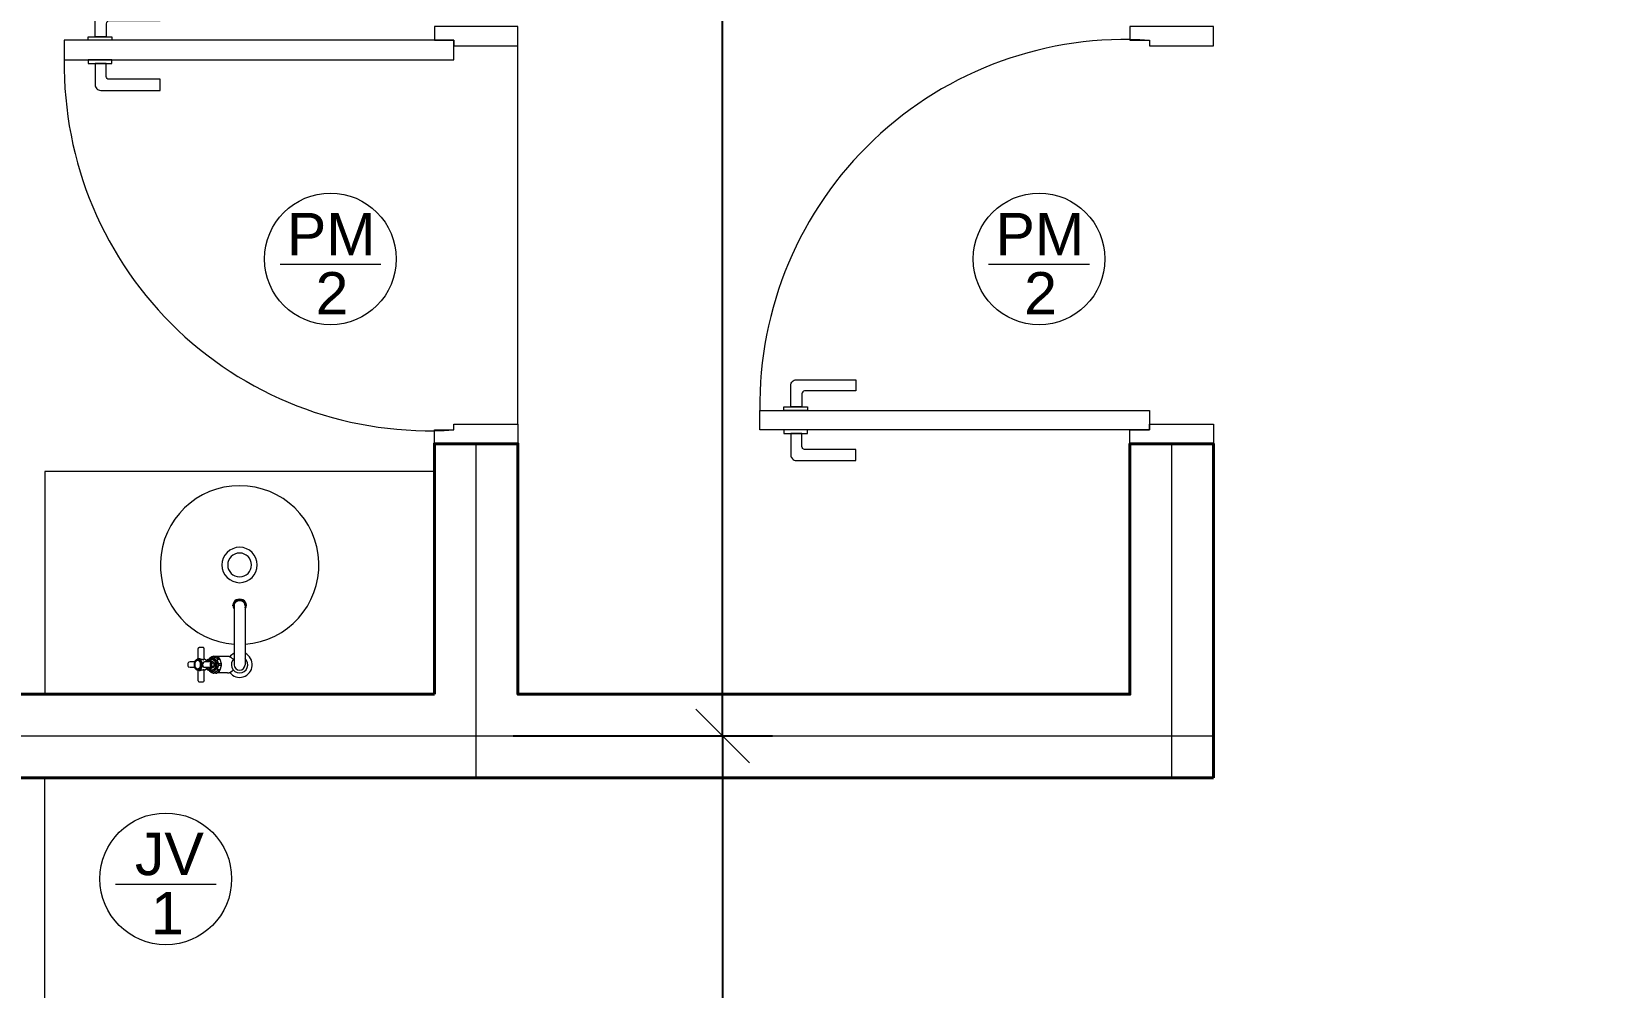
# Model space of a CAD drawing. Header units: millimetres. Extents: x 1865 to 2133, y 1062 to 1142.
# Drawn here: x 1972.232 to 1975.073, y 1084.177 to 1085.895 of the extents above; entities that cross this region are included whole.
import ezdxf

# ---------------------------------------------------------------- set-up
doc = ezdxf.new("R2010")
doc.units = ezdxf.units.MM
doc.header["$PDMODE"] = 35
doc.linetypes.add('CONTINU', pattern=[0])
for name, color, linetype, lineweight in [('Cota', 7, 'Continuous', 9), ('Eixo', 1, 'Continuous', 9), ('ESQUADRIAS', 250, 'Continuous', 9), ('L_DECA', 7, 'Continuous', 13), ('Plarga', 7, 'Continuous', 40), ('texto', 7, 'Continuous', 13)]:
    doc.layers.add(name, color=color, linetype=linetype, lineweight=lineweight)
doc.styles.add('arial', font='arial.ttf')
doc.styles.add('romans15', font='romans.shx', dxfattribs={"width": 0.9, "oblique": 15})
doc.dimstyles.new('COTA_50', dxfattribs={"dimscale": 0.5, "dimtxt": 0.181, "dimasz": 0.193, "dimexe": 0.18, "dimexo": 0.15, "dimgap": 0.085, "dimtad": 1, "dimzin": 4, "dimdsep": 46, "dimtxsty": 'romans15', "dimblk1": 'OBLIQUE', "dimblk2": 'OBLIQUE', "dimsah": 1, "dimcen": 0.09, "dimclrd": 256, "dimclre": 256, "dimclrt": 256, "dimadec": 0, "dimazin": 0, "dimtfac": 1, "dimtmove": 2, "dimatfit": 3, "dimldrblk": 'NONE', "dimfxl": 1, "dimtolj": 1, "dimtzin": 1, "dimarcsym": 0})

# ---------------------------------------------------------------- blocks, each defined once
blk = doc.blocks.new('_OBLIQUE')
at = {"color": 0, "linetype": 'ByBlock'}
blk.add_line((-0.5, -0.5), (0.5, 0.5), dxfattribs=at)
blk = doc.blocks.new('*D242')
at = {"layer": 'Cota', "lineweight": -2, "transparency": 16777216}
for p, q in [((1973.2579, 1088.7793), (1973.5636, 1088.7793)), ((1973.4736, 1084.6293), (1973.4736, 1088.7793)), ((1973.0975, 1084.6293), (1973.5636, 1084.6293))]:
    blk.add_line(p, q, dxfattribs=at)
at = {"layer": 'Defpoints', "color": 0, "transparency": 16777216}
for p in [(1973.1829, 1088.7793), (1973.4736, 1088.7793), (1973.0225, 1084.6293)]:
    blk.add_point(p, dxfattribs=at)
at = {"layer": 'Cota', "lineweight": -2, "transparency": 16777216, "xscale": 0.0965, "yscale": 0.0965, "zscale": 0.0965}
for p, rotation in [((1973.4736, 1088.7793), 90), ((1973.4736, 1084.6293), 270)]:
    blk.add_blockref('_OBLIQUE', p, dxfattribs=dict(at, rotation=rotation))
at = {"layer": 'Cota', "transparency": 16777216, "insert": (1973.3858, 1086.7043), "char_height": 0.0905, "attachment_point": 5, "rotation": 90, "style": 'romans15'}
blk.add_mtext('\\A1;4.15', dxfattribs=at)
blk = doc.blocks.new('_None')
blk = doc.blocks.new('*D243')
at = {"layer": 'Cota', "lineweight": -2, "transparency": 16777216}
for p, q in [((1973.0975, 1084.6293), (1973.5636, 1084.6293)), ((1973.4736, 1084.6293), (1973.4736, 1081.8293)), ((1973.2579, 1081.8293), (1973.5636, 1081.8293))]:
    blk.add_line(p, q, dxfattribs=at)
at = {"layer": 'Defpoints', "color": 0, "transparency": 16777216}
for p in [(1973.0225, 1084.6293), (1973.1829, 1081.8293), (1973.4736, 1081.8293)]:
    blk.add_point(p, dxfattribs=at)
at = {"layer": 'Cota', "lineweight": -2, "transparency": 16777216, "xscale": 0.0965, "yscale": 0.0965, "zscale": 0.0965}
for p, rotation in [((1973.4736, 1084.6293), 90), ((1973.4736, 1081.8293), 270)]:
    blk.add_blockref('_OBLIQUE', p, dxfattribs=dict(at, rotation=rotation))
at = {"layer": 'Cota', "transparency": 16777216, "insert": (1973.3858, 1083.2293), "char_height": 0.0905, "attachment_point": 5, "rotation": 90, "style": 'romans15'}
blk.add_mtext('\\A1;2.80', dxfattribs=at)
blk = doc.blocks.new('*D629')
at = {"layer": 'Cota', "lineweight": -2, "transparency": 16777216}
for p, q in [((1962.8642, 1091.4446), (1962.574, 1091.2937)), ((1962.6539, 1091.3352), (1975.5039, 1066.6352)), ((1975.7142, 1066.7446), (1975.424, 1066.5937))]:
    blk.add_line(p, q, dxfattribs=at)
at = {"layer": 'Defpoints', "color": 0, "transparency": 16777216}
for p in [(1962.9308, 1091.4793), (1975.7808, 1066.7793), (1975.5039, 1066.6352)]:
    blk.add_point(p, dxfattribs=at)
at = {"layer": 'Cota', "lineweight": -2, "transparency": 16777216, "xscale": 0.0965, "yscale": 0.0965, "zscale": 0.0965}
for p, rotation in [((1962.6539, 1091.3352), 117.4853861439191), ((1975.5039, 1066.6352), 297.4853861439191)]:
    blk.add_blockref('_OBLIQUE', p, dxfattribs=dict(at, rotation=rotation))
at = {"layer": 'Cota', "transparency": 16777216, "insert": (1969.1567, 1079.0257), "char_height": 0.0905, "attachment_point": 5, "rotation": 297.4854, "style": 'romans15'}
blk.add_mtext('\\A1;27.84', dxfattribs=at)

msp = doc.modelspace()

# ---------------------------------------------------------------- linework, layer by layer
at = {"lineweight": 5}
for points in [[(1973.1058, 1085.1893), (1973.1058, 1085.8693)], [(1972.2558, 1082.1043), (1972.2558, 1084.5543)]]:
    msp.add_lwpolyline(points, dxfattribs=at)
at = {"layer": 'Cota', "color": 0}
for points in [[(1972.6784, 1085.4772), (1972.8597, 1085.4772)], [(1973.9518, 1085.4772), (1974.1331, 1085.4772)], [(1972.3825, 1084.3632), (1972.5638, 1084.3632)]]:
    msp.add_lwpolyline(points, dxfattribs=at)
for centre in [(1972.769, 1085.4864), (1974.0425, 1085.4864), (1972.4732, 1084.3725)]:
    msp.add_circle(centre, 0.1183, dxfattribs=at)
at = {"layer": 'Eixo'}
for points in [[(1973.0308, 1084.5543), (1973.0308, 1085.1543)], [(1974.2808, 1084.5543), (1974.2808, 1085.1543)], [(1970.7058, 1084.6293), (1974.3558, 1084.6293)]]:
    msp.add_lwpolyline(points, dxfattribs=at)
at = {"layer": 'ESQUADRIAS'}
for points in [[(1972.3462, 1085.8856), (1972.3462, 1085.9242, -0.414214), (1972.3562, 1085.9342), (1972.4632, 1085.9342), (1972.4632, 1085.9142), (1972.3712, 1085.9142, 0.414214), (1972.3662, 1085.9092), (1972.3662, 1085.8856)], [(1972.3462, 1085.8379), (1972.3462, 1085.7993, 0.414214), (1972.3562, 1085.7893), (1972.4632, 1085.7893), (1972.4632, 1085.8093), (1972.3712, 1085.8093, -0.414214), (1972.3662, 1085.8143), (1972.3662, 1085.8379)], [(1973.5962, 1085.2206), (1973.5962, 1085.2592, -0.414214), (1973.6062, 1085.2692), (1973.7132, 1085.2692), (1973.7132, 1085.2492), (1973.6212, 1085.2492, 0.414214), (1973.6162, 1085.2442), (1973.6162, 1085.2206)], [(1973.5962, 1085.1729), (1973.5962, 1085.1343, 0.414214), (1973.6062, 1085.1243), (1973.7132, 1085.1243), (1973.7132, 1085.1443), (1973.6212, 1085.1443, -0.414214), (1973.6162, 1085.1493), (1973.6162, 1085.1729)]]:
    msp.add_lwpolyline(points, format="xyb", close=True, dxfattribs=at)
for points in [[(1972.9908, 1085.8443), (1972.9908, 1085.8793), (1972.2908, 1085.8793), (1972.2908, 1085.8443)], [(1972.3763, 1085.8856), (1972.3763, 1085.8793), (1972.3337, 1085.8793), (1972.3337, 1085.8856)], [(1973.1058, 1085.9043), (1972.9558, 1085.9043), (1972.9558, 1085.8793), (1972.9908, 1085.8793), (1972.9908, 1085.8693), (1973.1058, 1085.8693)], [(1974.3558, 1085.9043), (1974.2058, 1085.9043), (1974.2058, 1085.8793), (1974.2408, 1085.8793), (1974.2408, 1085.8693), (1974.3558, 1085.8693)], [(1972.3763, 1085.8379), (1972.3763, 1085.8443), (1972.3337, 1085.8443), (1972.3337, 1085.8379)], [(1974.2408, 1085.2143), (1974.2408, 1085.1793), (1973.5408, 1085.1793), (1973.5408, 1085.2143)], [(1973.6263, 1085.2206), (1973.6263, 1085.2143), (1973.5837, 1085.2143), (1973.5837, 1085.2206)], [(1973.1058, 1085.1543), (1972.9558, 1085.1543), (1972.9558, 1085.1793), (1972.9908, 1085.1793), (1972.9908, 1085.1893), (1973.1058, 1085.1893)], [(1973.6263, 1085.1729), (1973.6263, 1085.1793), (1973.5837, 1085.1793), (1973.5837, 1085.1729)], [(1974.3558, 1085.1543), (1974.2058, 1085.1543), (1974.2058, 1085.1793), (1974.2408, 1085.1793), (1974.2408, 1085.1893), (1974.3558, 1085.1893)]]:
    msp.add_lwpolyline(points, close=True, dxfattribs=at)
for centre, start, end in [((1974.1972, 1085.2242), 86.1934, 180.869), ((1972.9472, 1085.8343), 179.131, 273.8066)]:
    msp.add_arc(centre, 0.6565, start, end, dxfattribs=at)
at = {"layer": 'L_DECA'}
msp.add_lwpolyline([(1972.9558, 1084.7043), (1972.9558, 1085.1043), (1972.2558, 1085.1043), (1972.2558, 1084.7043), (1972.9558, 1084.7043)], dxfattribs=at)
at = {"layer": 'L_DECA', "linetype": 'CONTINU', "lineweight": 5}
for points in [[(1972.6058, 1084.9683, 1), (1972.6058, 1084.9047)], [(1972.6058, 1084.9579, 1), (1972.6058, 1084.9151)], [(1972.6058, 1084.9047, 1), (1972.6058, 1084.9683)], [(1972.6058, 1084.9151, 1), (1972.6058, 1084.9579)], [(1972.5137, 1084.7609, 0.203841), (1972.5135, 1084.7606)], [(1972.5137, 1084.7538, -0.203821), (1972.5135, 1084.7541)], [(1972.5158, 1084.7623, 0.148543), (1972.5153, 1084.7622)], [(1972.5158, 1084.7523, -0.148556), (1972.5153, 1084.7525)], [(1972.5266, 1084.7646, 0.186293), (1972.5265, 1084.7645)], [(1972.5266, 1084.75, -0.186391), (1972.5265, 1084.7502)], [(1972.53, 1084.7673, 0.137981), (1972.5298, 1084.7673)], [(1972.53, 1084.7473, -0.137983), (1972.5298, 1084.7474)], [(1972.5431, 1084.7672, 0.139204), (1972.5426, 1084.7673)], [(1972.5431, 1084.7475, -0.139219), (1972.5426, 1084.7473)], [(1972.5465, 1084.7643, 0.190053), (1972.5463, 1084.7646)], [(1972.5465, 1084.7504, -0.190077), (1972.5463, 1084.7501)], [(1972.5465, 1084.7643, -0.049914), (1972.5475, 1084.7625)], [(1972.5475, 1084.7521, -0.048704), (1972.5465, 1084.7504)], [(1972.5482, 1084.7665, -0.139221), (1972.5486, 1084.7666)], [(1972.5482, 1084.7481, 0.139217), (1972.5486, 1084.748)], [(1972.5503, 1084.7669), (1972.5497, 1084.7669, 0.061494), (1972.5486, 1084.7666)], [(1972.5486, 1084.748), (1972.5492, 1084.7479, 0.063098), (1972.5503, 1084.7477)], [(1972.5518, 1084.7689, 0.046677), (1972.5504, 1084.7669)], [(1972.5504, 1084.7477, 0.031672), (1972.5514, 1084.7463)], [(1972.5576, 1084.7623, 0.087895), (1972.5566, 1084.7625)], [(1972.5566, 1084.7521, 0.088714), (1972.5576, 1084.7523)], [(1972.5576, 1084.7623, -0.14855), (1972.5581, 1084.7622)], [(1972.5576, 1084.7523, 0.148551), (1972.5581, 1084.7525)], [(1972.5597, 1084.7609, -0.203855), (1972.5599, 1084.7606)], [(1972.5597, 1084.7538, 0.203827), (1972.5599, 1084.7541)], [(1972.5642, 1084.7512, 0.048815), (1972.565, 1084.7541)], [(1972.5664, 1084.7668, 0.046085), (1972.565, 1084.7689)], [(1972.565, 1084.7457, 0.047199), (1972.5664, 1084.7479)], [(1972.571, 1084.7668, 0.046105), (1972.5696, 1084.7689)], [(1972.5696, 1084.7457, 0.047219), (1972.571, 1084.7479)], [(1972.5948, 1084.7671, 0.006556), (1972.5926, 1084.7687)], [(1972.5948, 1084.7475, -0.006555), (1972.5926, 1084.746)], [(1972.5959, 1084.7573, 1), (1972.6156, 1084.7573)]]:
    msp.add_lwpolyline(points, format="xyb", dxfattribs=at)
at = {"layer": 'L_DECA', "lineweight": 5}
for points in [[(1972.5937, 1084.8634), (1972.5937, 1084.8643)], [(1972.6179, 1084.8634), (1972.6179, 1084.8643)]]:
    msp.add_lwpolyline(points, dxfattribs=at)
at = {"layer": 'L_DECA', "linetype": 'CONTINU', "lineweight": 5}
for points in [[(1972.5959, 1084.8634), (1972.5959, 1084.7573)], [(1972.6156, 1084.8634), (1972.6156, 1084.7573)], [(1972.5315, 1084.7865), (1972.5317, 1084.7873), (1972.5321, 1084.7879), (1972.5327, 1084.7883)], [(1972.5315, 1084.7677), (1972.5315, 1084.7865)], [(1972.5327, 1084.7883), (1972.5334, 1084.7884)], [(1972.54, 1084.7884), (1972.5334, 1084.7884)], [(1972.5407, 1084.7883), (1972.54, 1084.7884)], [(1972.5419, 1084.7865), (1972.5417, 1084.7873), (1972.5413, 1084.7879), (1972.5407, 1084.7883)], [(1972.5419, 1084.767), (1972.5419, 1084.7865)], [(1972.5525, 1084.7695), (1972.5526, 1084.7696)], [(1972.5526, 1084.7697), (1972.5527, 1084.7698)], [(1972.5526, 1084.7696), (1972.5526, 1084.7697)], [(1972.5527, 1084.7698), (1972.5529, 1084.7699)], [(1972.5529, 1084.7699), (1972.553, 1084.7699)], [(1972.553, 1084.7699), (1972.5531, 1084.77)], [(1972.5531, 1084.77), (1972.5533, 1084.7702)], [(1972.5533, 1084.7702), (1972.5535, 1084.7703)], [(1972.5535, 1084.7703), (1972.5537, 1084.7704)], [(1972.5537, 1084.7704), (1972.5539, 1084.7705)], [(1972.5539, 1084.7705), (1972.5541, 1084.7707)], [(1972.5541, 1084.7707), (1972.5544, 1084.7708)], [(1972.5544, 1084.7708), (1972.5546, 1084.7709)], [(1972.5546, 1084.7709), (1972.5548, 1084.7711)], [(1972.5548, 1084.7711), (1972.555, 1084.7712)], [(1972.555, 1084.7712), (1972.5552, 1084.7713)], [(1972.5552, 1084.7719), (1972.5575, 1084.7722)], [(1972.5552, 1084.7713), (1972.5552, 1084.7719)], [(1972.5552, 1084.7713), (1972.5554, 1084.7714)], [(1972.5554, 1084.7714), (1972.5557, 1084.7715)], [(1972.5557, 1084.7715), (1972.5558, 1084.7716)], [(1972.5558, 1084.7716), (1972.556, 1084.7717)], [(1972.556, 1084.7717), (1972.5561, 1084.7717)], [(1972.5561, 1084.7717), (1972.5563, 1084.7718)], [(1972.5563, 1084.7718), (1972.5564, 1084.7718)], [(1972.5564, 1084.7718), (1972.5565, 1084.7719)], [(1972.5565, 1084.7719), (1972.5566, 1084.7719)], [(1972.5566, 1084.7719), (1972.5568, 1084.772)], [(1972.5568, 1084.772), (1972.5569, 1084.7721)], [(1972.5569, 1084.7721), (1972.557, 1084.7721)], [(1972.557, 1084.7721), (1972.5572, 1084.7722)], [(1972.5572, 1084.7722), (1972.5573, 1084.7722)], [(1972.5573, 1084.7722), (1972.5575, 1084.7722)], [(1972.5575, 1084.7722), (1972.5578, 1084.7722)], [(1972.5578, 1084.7722), (1972.5585, 1084.7724)], [(1972.5631, 1084.7723), (1972.5585, 1084.7724)], [(1972.5595, 1084.7721), (1972.5585, 1084.7724)], [(1972.5596, 1084.772), (1972.5595, 1084.7721)], [(1972.5597, 1084.7719), (1972.5596, 1084.772)], [(1972.5598, 1084.7718), (1972.5597, 1084.7719)], [(1972.5599, 1084.7717), (1972.5598, 1084.7718)], [(1972.5599, 1084.7716), (1972.5599, 1084.7717)], [(1972.5601, 1084.7715), (1972.5599, 1084.7716)], [(1972.5602, 1084.7714), (1972.5601, 1084.7715)], [(1972.5603, 1084.7713), (1972.5602, 1084.7714)], [(1972.5605, 1084.7712), (1972.5603, 1084.7713)], [(1972.5607, 1084.771), (1972.5605, 1084.7712)], [(1972.5608, 1084.7709), (1972.5607, 1084.771)], [(1972.5611, 1084.7707), (1972.5608, 1084.7709)], [(1972.5613, 1084.7706), (1972.5611, 1084.7707)], [(1972.5615, 1084.7705), (1972.5613, 1084.7706)], [(1972.5617, 1084.7704), (1972.5615, 1084.7705)], [(1972.562, 1084.7702), (1972.5617, 1084.7704)], [(1972.5622, 1084.7701), (1972.562, 1084.7702)], [(1972.5623, 1084.77), (1972.5622, 1084.7701)], [(1972.5625, 1084.7699), (1972.5623, 1084.77)], [(1972.5626, 1084.7699), (1972.5625, 1084.7699)], [(1972.5628, 1084.7698), (1972.5626, 1084.7699)], [(1972.5629, 1084.7697), (1972.5628, 1084.7698)], [(1972.5632, 1084.7696), (1972.5629, 1084.7697)], [(1972.5633, 1084.7723), (1972.5631, 1084.7723)], [(1972.5633, 1084.7695), (1972.5632, 1084.7696)], [(1972.5635, 1084.7723), (1972.5633, 1084.7723)], [(1972.5636, 1084.7723), (1972.5635, 1084.7723)], [(1972.5638, 1084.7723), (1972.5636, 1084.7723)], [(1972.564, 1084.7722), (1972.5638, 1084.7723)], [(1972.5641, 1084.7722), (1972.564, 1084.7722)], [(1972.5696, 1084.7689), (1972.5641, 1084.7722)], [(1972.5839, 1084.7719), (1972.5646, 1084.7719)], [(1972.5841, 1084.7719), (1972.5839, 1084.7719)], [(1972.5847, 1084.7719), (1972.5841, 1084.7719)], [(1972.5852, 1084.7719), (1972.5847, 1084.7719)], [(1972.5853, 1084.7719), (1972.5852, 1084.7719)], [(1972.5859, 1084.7719), (1972.5853, 1084.7719)], [(1972.5864, 1084.7718), (1972.5859, 1084.7719)], [(1972.5866, 1084.7718), (1972.5864, 1084.7718)], [(1972.5869, 1084.7718), (1972.5866, 1084.7718)], [(1972.5873, 1084.7717), (1972.5869, 1084.7718)], [(1972.5876, 1084.7716), (1972.5873, 1084.7717)], [(1972.5878, 1084.7715), (1972.5876, 1084.7716)], [(1972.5887, 1084.7711), (1972.5878, 1084.7715)], [(1972.5895, 1084.7706), (1972.5887, 1084.7711)], [(1972.5899, 1084.7704), (1972.5895, 1084.7706)], [(1972.5904, 1084.7701), (1972.5899, 1084.7704)], [(1972.5912, 1084.7696), (1972.5904, 1084.7701)], [(1972.5135, 1084.7606), (1972.5129, 1084.7596), (1972.5126, 1084.7585), (1972.5125, 1084.7573)], [(1972.5125, 1084.7573), (1972.5126, 1084.7561), (1972.5129, 1084.755), (1972.5135, 1084.7541)], [(1972.5153, 1084.7622), (1972.5147, 1084.7619), (1972.5141, 1084.7614), (1972.5137, 1084.7609)], [(1972.5137, 1084.7538), (1972.5142, 1084.7532), (1972.5147, 1084.7528), (1972.5153, 1084.7525)], [(1972.5255, 1084.7625), (1972.5168, 1084.7625)], [(1972.5255, 1084.7521), (1972.5168, 1084.7521)], [(1972.5245, 1084.7573), (1972.5247, 1084.76), (1972.5254, 1084.7624), (1972.5265, 1084.7645)], [(1972.5265, 1084.7502), (1972.5254, 1084.7523), (1972.5247, 1084.7548), (1972.5245, 1084.7573)], [(1972.5247, 1084.7573), (1972.5248, 1084.7585)], [(1972.5248, 1084.756), (1972.5247, 1084.7573)], [(1972.5248, 1084.7585), (1972.5249, 1084.7596)], [(1972.525, 1084.7549), (1972.5248, 1084.756)], [(1972.5249, 1084.7596), (1972.525, 1084.7598)], [(1972.525, 1084.7598), (1972.5252, 1084.7608)], [(1972.525, 1084.7547), (1972.525, 1084.7549)], [(1972.5253, 1084.7535), (1972.525, 1084.7547)], [(1972.5252, 1084.7608), (1972.5255, 1084.7619)], [(1972.5256, 1084.7526), (1972.5253, 1084.7535)], [(1972.5255, 1084.7619), (1972.5256, 1084.762)], [(1972.5256, 1084.762), (1972.526, 1084.7629)], [(1972.5257, 1084.7524), (1972.5256, 1084.7526)], [(1972.5262, 1084.7514), (1972.5257, 1084.7524)], [(1972.526, 1084.7629), (1972.5265, 1084.7638)], [(1972.5266, 1084.7507), (1972.5262, 1084.7514)], [(1972.5265, 1084.7638), (1972.5266, 1084.764)], [(1972.5266, 1084.7646), (1972.5276, 1084.7658), (1972.5286, 1084.7667), (1972.5298, 1084.7673)], [(1972.5266, 1084.764), (1972.5271, 1084.7646)], [(1972.5267, 1084.7505), (1972.5266, 1084.7507)], [(1972.5298, 1084.7474), (1972.5286, 1084.748), (1972.5275, 1084.7489), (1972.5266, 1084.75)], [(1972.5274, 1084.7497), (1972.5267, 1084.7505)], [(1972.5271, 1084.7646), (1972.5278, 1084.7654)], [(1972.528, 1084.7492), (1972.5274, 1084.7497)], [(1972.5278, 1084.7654), (1972.528, 1084.7655)], [(1972.528, 1084.7655), (1972.5286, 1084.766)], [(1972.5281, 1084.7491), (1972.528, 1084.7492)], [(1972.5288, 1084.7486), (1972.5281, 1084.7491)], [(1972.5286, 1084.766), (1972.5294, 1084.7664)], [(1972.5296, 1084.7482), (1972.5288, 1084.7486)], [(1972.5294, 1084.7664), (1972.5295, 1084.7664)], [(1972.5295, 1084.7664), (1972.5303, 1084.7667)], [(1972.5304, 1084.748), (1972.5296, 1084.7482)], [(1972.5319, 1084.7677), (1972.5312, 1084.7677), (1972.5306, 1084.7675), (1972.53, 1084.7673)], [(1972.53, 1084.7473), (1972.5306, 1084.7471), (1972.5312, 1084.747), (1972.5319, 1084.747)], [(1972.5303, 1084.7667), (1972.5312, 1084.7667)], [(1972.5312, 1084.7479), (1972.5304, 1084.748)], [(1972.5312, 1084.765), (1972.5305, 1084.7649)], [(1972.5312, 1084.7497), (1972.5305, 1084.7497)], [(1972.5319, 1084.7677), (1972.5315, 1084.7676), (1972.5313, 1084.7672), (1972.5312, 1084.7667)], [(1972.532, 1084.7667), (1972.5312, 1084.7667)], [(1972.5312, 1084.7497), (1972.5327, 1084.75), (1972.5341, 1084.7509), (1972.5352, 1084.7524), (1972.536, 1084.7542), (1972.5363, 1084.7563), (1972.5363, 1084.7584), (1972.536, 1084.7604), (1972.5352, 1084.7623), (1972.5341, 1084.7637), (1972.5327, 1084.7647), (1972.5312, 1084.765)], [(1972.5312, 1084.7479), (1972.5321, 1084.748)], [(1972.5312, 1084.7479), (1972.5313, 1084.7474), (1972.5315, 1084.7471), (1972.5319, 1084.747)], [(1972.5315, 1084.7281), (1972.5315, 1084.747)], [(1972.5329, 1084.7677), (1972.5319, 1084.7677)], [(1972.5389, 1084.7573), (1972.5387, 1084.7601), (1972.538, 1084.7626), (1972.5369, 1084.7647), (1972.5354, 1084.7663), (1972.5337, 1084.7673), (1972.5319, 1084.7677)], [(1972.5319, 1084.747), (1972.5337, 1084.7473), (1972.5354, 1084.7484), (1972.5369, 1084.75), (1972.538, 1084.7521), (1972.5387, 1084.7546), (1972.5389, 1084.7573)], [(1972.5329, 1084.747), (1972.5319, 1084.747)], [(1972.5328, 1084.7664), (1972.532, 1084.7667)], [(1972.5321, 1084.748), (1972.5328, 1084.7482)], [(1972.5335, 1084.7661), (1972.5328, 1084.7664)], [(1972.5328, 1084.7482), (1972.5329, 1084.7483)], [(1972.5335, 1084.7677), (1972.5329, 1084.7677)], [(1972.5329, 1084.7483), (1972.5338, 1084.7487)], [(1972.5329, 1084.747), (1972.5335, 1084.747)], [(1972.5339, 1084.7676), (1972.5335, 1084.7677)], [(1972.5343, 1084.7656), (1972.5335, 1084.7661)], [(1972.5335, 1084.747), (1972.5339, 1084.747)], [(1972.5338, 1084.7487), (1972.5344, 1084.7492)], [(1972.5341, 1084.7676), (1972.5339, 1084.7676)], [(1972.5339, 1084.747), (1972.5341, 1084.7471)], [(1972.5347, 1084.7675), (1972.5341, 1084.7676)], [(1972.5341, 1084.7471), (1972.5347, 1084.7472)], [(1972.5344, 1084.7655), (1972.5343, 1084.7656)], [(1972.535, 1084.7649), (1972.5344, 1084.7655)], [(1972.5344, 1084.7492), (1972.5345, 1084.7493)], [(1972.5345, 1084.7493), (1972.5352, 1084.75)], [(1972.5348, 1084.7674), (1972.5347, 1084.7675)], [(1972.5347, 1084.7472), (1972.5348, 1084.7472)], [(1972.5355, 1084.7673), (1972.5348, 1084.7674)], [(1972.5355, 1084.7474), (1972.5348, 1084.7472)], [(1972.5356, 1084.7642), (1972.535, 1084.7649)], [(1972.5352, 1084.75), (1972.5357, 1084.7507)], [(1972.5361, 1084.7671), (1972.5355, 1084.7673)], [(1972.5355, 1084.7474), (1972.5361, 1084.7475)], [(1972.5357, 1084.764), (1972.5356, 1084.7642)], [(1972.5362, 1084.7633), (1972.5357, 1084.764)], [(1972.5357, 1084.7507), (1972.5358, 1084.7508)], [(1972.5358, 1084.7508), (1972.5364, 1084.7518)], [(1972.5369, 1084.7669), (1972.5361, 1084.7671)], [(1972.5361, 1084.7475), (1972.5368, 1084.7477)], [(1972.5367, 1084.7622), (1972.5362, 1084.7633)], [(1972.5364, 1084.7518), (1972.5367, 1084.7526)], [(1972.5367, 1084.762), (1972.5367, 1084.7622)], [(1972.5371, 1084.7611), (1972.5367, 1084.762)], [(1972.5367, 1084.7526), (1972.5368, 1084.7528)], [(1972.5368, 1084.7528), (1972.5371, 1084.7539)], [(1972.5368, 1084.7477), (1972.5375, 1084.7479)], [(1972.5375, 1084.7668), (1972.5369, 1084.7669)], [(1972.5373, 1084.7599), (1972.5371, 1084.7611)], [(1972.5371, 1084.7539), (1972.5374, 1084.7549)], [(1972.5374, 1084.7598), (1972.5373, 1084.7599)], [(1972.5375, 1084.7586), (1972.5374, 1084.7598)], [(1972.5374, 1084.755), (1972.5375, 1084.7562)], [(1972.5374, 1084.7549), (1972.5374, 1084.755)], [(1972.5378, 1084.7667), (1972.5375, 1084.7668)], [(1972.5376, 1084.7573), (1972.5375, 1084.7586)], [(1972.5375, 1084.7562), (1972.5376, 1084.7573)], [(1972.5375, 1084.7479), (1972.5376, 1084.7479)], [(1972.5376, 1084.7479), (1972.5378, 1084.748)], [(1972.5381, 1084.7666), (1972.5378, 1084.7667)], [(1972.5378, 1084.748), (1972.5381, 1084.748)], [(1972.5383, 1084.7666), (1972.5381, 1084.7666)], [(1972.5381, 1084.748), (1972.5383, 1084.7481)], [(1972.5387, 1084.7665), (1972.5383, 1084.7666)], [(1972.5383, 1084.7481), (1972.5387, 1084.7482)], [(1972.539, 1084.7664), (1972.5387, 1084.7665)], [(1972.5387, 1084.7482), (1972.539, 1084.7482)], [(1972.5391, 1084.7664), (1972.539, 1084.7664)], [(1972.539, 1084.7482), (1972.5391, 1084.7482)], [(1972.5392, 1084.7664), (1972.5391, 1084.7664)], [(1972.5391, 1084.7482), (1972.5392, 1084.7483)], [(1972.5396, 1084.7663), (1972.5392, 1084.7664)], [(1972.5392, 1084.7483), (1972.5396, 1084.7483)], [(1972.5398, 1084.7663), (1972.5396, 1084.7663)], [(1972.5396, 1084.7483), (1972.5398, 1084.7483)], [(1972.5402, 1084.7663), (1972.5398, 1084.7663)], [(1972.5398, 1084.7483), (1972.5402, 1084.7483)], [(1972.54, 1084.7587), (1972.5401, 1084.7589)], [(1972.54, 1084.7581), (1972.54, 1084.7587)], [(1972.54, 1084.7573), (1972.54, 1084.7581)], [(1972.54, 1084.7566), (1972.54, 1084.7573)], [(1972.54, 1084.756), (1972.54, 1084.7566)], [(1972.5401, 1084.7558), (1972.54, 1084.756)], [(1972.5401, 1084.7589), (1972.5402, 1084.7595)], [(1972.5402, 1084.7552), (1972.5401, 1084.7558)], [(1972.5402, 1084.7663), (1972.5407, 1084.7663)], [(1972.5403, 1084.7602), (1972.5402, 1084.7596)], [(1972.5402, 1084.7595), (1972.5402, 1084.7596)], [(1972.5402, 1084.7551), (1972.5402, 1084.7552)], [(1972.5403, 1084.7544), (1972.5402, 1084.7551)], [(1972.5407, 1084.7483), (1972.5402, 1084.7483)], [(1972.5403, 1084.7602), (1972.5405, 1084.7607)], [(1972.5405, 1084.7539), (1972.5403, 1084.7544)], [(1972.5405, 1084.7607), (1972.5406, 1084.761)], [(1972.5406, 1084.7537), (1972.5405, 1084.7539)], [(1972.5406, 1084.761), (1972.5407, 1084.7612)], [(1972.5407, 1084.7534), (1972.5406, 1084.7537)], [(1972.5407, 1084.7663), (1972.5411, 1084.7664)], [(1972.5407, 1084.7612), (1972.541, 1084.7617)], [(1972.541, 1084.753), (1972.5407, 1084.7534)], [(1972.541, 1084.7483), (1972.5407, 1084.7483)], [(1972.541, 1084.7617), (1972.5412, 1084.7618)], [(1972.5412, 1084.7528), (1972.541, 1084.753)], [(1972.5411, 1084.7482), (1972.541, 1084.7483)], [(1972.5411, 1084.7664), (1972.5413, 1084.7665)], [(1972.5413, 1084.7482), (1972.5411, 1084.7482)], [(1972.5412, 1084.7618), (1972.5413, 1084.7619)], [(1972.5413, 1084.7527), (1972.5412, 1084.7528)], [(1972.5413, 1084.7665), (1972.5416, 1084.7666)], [(1972.5413, 1084.7619), (1972.5414, 1084.762)], [(1972.5414, 1084.7526), (1972.5413, 1084.7527)], [(1972.5415, 1084.7481), (1972.5413, 1084.7482)], [(1972.5414, 1084.762), (1972.5416, 1084.7622)], [(1972.5416, 1084.7525), (1972.5414, 1084.7526)], [(1972.5417, 1084.7479), (1972.5415, 1084.7481)], [(1972.5416, 1084.7666), (1972.5417, 1084.7667)], [(1972.5416, 1084.7622), (1972.5419, 1084.7623)], [(1972.5419, 1084.7523), (1972.5416, 1084.7525)], [(1972.5417, 1084.7667), (1972.5418, 1084.7669)], [(1972.5418, 1084.7477), (1972.5417, 1084.7479)], [(1972.5418, 1084.7669), (1972.5419, 1084.767)], [(1972.5419, 1084.7476), (1972.5418, 1084.7477)], [(1972.5419, 1084.7676), (1972.5434, 1084.767), (1972.5448, 1084.7659), (1972.546, 1084.7643), (1972.5469, 1084.7625)], [(1972.5419, 1084.7623), (1972.542, 1084.7624)], [(1972.542, 1084.7523), (1972.5419, 1084.7523)], [(1972.5469, 1084.7521), (1972.5456, 1084.7497), (1972.5438, 1084.748), (1972.5419, 1084.7471)], [(1972.5419, 1084.7281), (1972.5419, 1084.7476)], [(1972.542, 1084.7624), (1972.5423, 1084.7625)], [(1972.5424, 1084.7522), (1972.542, 1084.7523)], [(1972.5423, 1084.7625), (1972.5428, 1084.7625)], [(1972.5428, 1084.7521), (1972.5424, 1084.7522)], [(1972.5566, 1084.7625), (1972.5428, 1084.7625)], [(1972.5566, 1084.7521), (1972.5428, 1084.7521)], [(1972.5431, 1084.7672), (1972.5443, 1084.7666), (1972.5454, 1084.7657), (1972.5463, 1084.7646)], [(1972.5463, 1084.7501), (1972.5453, 1084.7489), (1972.5443, 1084.748), (1972.5431, 1084.7475)], [(1972.546, 1084.7649), (1972.5467, 1084.7656), (1972.5475, 1084.7661), (1972.5482, 1084.7665)], [(1972.5482, 1084.7481), (1972.5474, 1084.7485), (1972.5467, 1084.7491), (1972.546, 1084.7498)], [(1972.5465, 1084.7644), (1972.547, 1084.7648)], [(1972.5466, 1084.7501), (1972.5465, 1084.7502)], [(1972.5472, 1084.7497), (1972.5466, 1084.7501)], [(1972.5467, 1084.764), (1972.547, 1084.7642)], [(1972.5468, 1084.7506), (1972.5467, 1084.7506)], [(1972.5473, 1084.7502), (1972.5468, 1084.7506)], [(1972.547, 1084.7648), (1972.5477, 1084.7652)], [(1972.547, 1084.7642), (1972.5473, 1084.7645)], [(1972.5479, 1084.7631), (1972.5472, 1084.7631)], [(1972.5479, 1084.7515), (1972.5472, 1084.7515)], [(1972.5478, 1084.7494), (1972.5472, 1084.7497)], [(1972.5473, 1084.7645), (1972.5476, 1084.7646)], [(1972.5476, 1084.75), (1972.5473, 1084.7502)], [(1972.5476, 1084.7646), (1972.5481, 1084.7648)], [(1972.5477, 1084.75), (1972.5476, 1084.75)], [(1972.5477, 1084.7652), (1972.5478, 1084.7652)], [(1972.5482, 1084.7498), (1972.5477, 1084.75)], [(1972.5478, 1084.7652), (1972.5485, 1084.7654)], [(1972.5486, 1084.7492), (1972.5478, 1084.7494)], [(1972.5497, 1084.7625), (1972.5491, 1084.7629), (1972.5485, 1084.7631), (1972.5479, 1084.7631)], [(1972.5479, 1084.7515), (1972.5485, 1084.7516), (1972.5491, 1084.7518), (1972.5497, 1084.7521)], [(1972.5481, 1084.7648), (1972.5485, 1084.7649)], [(1972.5488, 1084.7497), (1972.5482, 1084.7498)], [(1972.5485, 1084.7654), (1972.5493, 1084.7655)], [(1972.5485, 1084.7649), (1972.5489, 1084.765)], [(1972.5493, 1084.7491), (1972.5486, 1084.7492)], [(1972.5493, 1084.7496), (1972.5488, 1084.7497)], [(1972.5489, 1084.765), (1972.5493, 1084.765)], [(1972.55, 1084.7655), (1972.5493, 1084.7655)], [(1972.5498, 1084.765), (1972.5493, 1084.765)], [(1972.5493, 1084.7496), (1972.5497, 1084.7497)], [(1972.5493, 1084.7491), (1972.5501, 1084.7492)], [(1972.5497, 1084.7497), (1972.5501, 1084.7497)], [(1972.5503, 1084.7649), (1972.5498, 1084.765)], [(1972.5507, 1084.7653), (1972.55, 1084.7655)], [(1972.5501, 1084.7497), (1972.5505, 1084.7498)], [(1972.5501, 1084.7492), (1972.5507, 1084.7494)], [(1972.5559, 1084.7669), (1972.5503, 1084.7669)], [(1972.5558, 1084.7625), (1972.5547, 1084.7644), (1972.5534, 1084.7658), (1972.5519, 1084.7666), (1972.5503, 1084.7669)], [(1972.5508, 1084.7647), (1972.5503, 1084.7649)], [(1972.5503, 1084.7477), (1972.552, 1084.748), (1972.5535, 1084.7489), (1972.5548, 1084.7503), (1972.5558, 1084.7521)], [(1972.5559, 1084.7477), (1972.5503, 1084.7477)], [(1972.5505, 1084.7498), (1972.5508, 1084.75)], [(1972.5513, 1084.765), (1972.5507, 1084.7653)], [(1972.5507, 1084.7494), (1972.5508, 1084.7494)], [(1972.5509, 1084.7646), (1972.5508, 1084.7647)], [(1972.5508, 1084.75), (1972.5512, 1084.7502)], [(1972.5508, 1084.7494), (1972.5515, 1084.7498)], [(1972.5513, 1084.7644), (1972.5509, 1084.7646)], [(1972.5512, 1084.7502), (1972.5516, 1084.7504)], [(1972.552, 1084.7645), (1972.5513, 1084.765)], [(1972.5517, 1084.7641), (1972.5513, 1084.7644)], [(1972.5523, 1084.7453), (1972.5514, 1084.7463)], [(1972.5515, 1084.7498), (1972.5521, 1084.7502)], [(1972.5516, 1084.7504), (1972.5519, 1084.7507)], [(1972.5522, 1084.7637), (1972.5517, 1084.7641)], [(1972.5518, 1084.7689), (1972.5523, 1084.7694)], [(1972.5518, 1084.7669), (1972.5528, 1084.7679)], [(1972.5519, 1084.7507), (1972.5523, 1084.751)], [(1972.5528, 1084.7468), (1972.5519, 1084.7477)], [(1972.5521, 1084.7644), (1972.552, 1084.7645)], [(1972.5526, 1084.764), (1972.5521, 1084.7644)], [(1972.5521, 1084.7502), (1972.5522, 1084.7503)], [(1972.5524, 1084.7635), (1972.5522, 1084.7637)], [(1972.5522, 1084.7503), (1972.5528, 1084.751)], [(1972.5523, 1084.7694), (1972.5525, 1084.7695)], [(1972.5523, 1084.751), (1972.5524, 1084.7511)], [(1972.5525, 1084.7451), (1972.5523, 1084.7453)], [(1972.5526, 1084.7633), (1972.5524, 1084.7635)], [(1972.5524, 1084.7511), (1972.5526, 1084.7514)], [(1972.5525, 1084.745), (1972.5525, 1084.7451)], [(1972.5527, 1084.7449), (1972.5525, 1084.745)], [(1972.5531, 1084.7633), (1972.5526, 1084.764)], [(1972.553, 1084.7628), (1972.5526, 1084.7633)], [(1972.5526, 1084.7514), (1972.553, 1084.7519)], [(1972.5528, 1084.7449), (1972.5527, 1084.7449)], [(1972.5528, 1084.7679), (1972.554, 1084.7687), (1972.5552, 1084.7693), (1972.5564, 1084.7695)], [(1972.5566, 1084.7625), (1972.5551, 1084.7621), (1972.5539, 1084.761), (1972.5531, 1084.7593), (1972.5528, 1084.7573)], [(1972.5528, 1084.7573), (1972.5531, 1084.7553), (1972.5539, 1084.7537), (1972.5551, 1084.7525), (1972.5566, 1084.7521)], [(1972.5528, 1084.751), (1972.5532, 1084.7515)], [(1972.5528, 1084.7468), (1972.5534, 1084.7463), (1972.5541, 1084.7458), (1972.5548, 1084.7455)], [(1972.5529, 1084.7448), (1972.5528, 1084.7449)], [(1972.553, 1084.7447), (1972.5529, 1084.7448)], [(1972.5531, 1084.7625), (1972.553, 1084.7628)], [(1972.553, 1084.7519), (1972.5531, 1084.7521)], [(1972.5531, 1084.7446), (1972.553, 1084.7447)], [(1972.5532, 1084.7631), (1972.5531, 1084.7633)], [(1972.5532, 1084.7446), (1972.5531, 1084.7446)], [(1972.557, 1084.7684), (1972.5556, 1084.7683), (1972.5544, 1084.7678), (1972.5532, 1084.7669)], [(1972.5536, 1084.7625), (1972.5532, 1084.7631)], [(1972.5532, 1084.7515), (1972.5533, 1084.7517)], [(1972.5532, 1084.7477), (1972.5544, 1084.7469), (1972.5557, 1084.7464), (1972.557, 1084.7462)], [(1972.5534, 1084.7444), (1972.5532, 1084.7446)], [(1972.5533, 1084.7517), (1972.5536, 1084.7521)], [(1972.5536, 1084.7443), (1972.5534, 1084.7444)], [(1972.5538, 1084.7442), (1972.5536, 1084.7443)], [(1972.554, 1084.744), (1972.5538, 1084.7442)], [(1972.5542, 1084.7439), (1972.554, 1084.744)], [(1972.5546, 1084.7437), (1972.5542, 1084.7439)], [(1972.5548, 1084.7436), (1972.5546, 1084.7437)], [(1972.5559, 1084.7452), (1972.5548, 1084.7455)], [(1972.555, 1084.7435), (1972.5548, 1084.7436)], [(1972.5553, 1084.7433), (1972.555, 1084.7435)], [(1972.5552, 1084.7428), (1972.5552, 1084.7434)], [(1972.5575, 1084.7424), (1972.5552, 1084.7428)], [(1972.5554, 1084.7433), (1972.5553, 1084.7433)], [(1972.5556, 1084.7432), (1972.5554, 1084.7433)], [(1972.5555, 1084.7577), (1972.5556, 1084.7582)], [(1972.5555, 1084.7573), (1972.5555, 1084.7577)], [(1972.5555, 1084.7569), (1972.5555, 1084.7573)], [(1972.5556, 1084.7565), (1972.5555, 1084.7569)], [(1972.5556, 1084.7585), (1972.5558, 1084.759)], [(1972.5556, 1084.7582), (1972.5556, 1084.7585)], [(1972.5557, 1084.756), (1972.5556, 1084.7565)], [(1972.5558, 1084.7431), (1972.5556, 1084.7432)], [(1972.5558, 1084.7556), (1972.5557, 1084.756)], [(1972.5558, 1084.759), (1972.5559, 1084.7593)], [(1972.556, 1084.7552), (1972.5558, 1084.7556)], [(1972.556, 1084.743), (1972.5558, 1084.7431)], [(1972.5559, 1084.7669), (1972.5576, 1084.7666), (1972.5592, 1084.7656), (1972.5605, 1084.7641), (1972.5616, 1084.7622), (1972.5622, 1084.7599), (1972.5624, 1084.7573)], [(1972.5559, 1084.7593), (1972.5562, 1084.7597)], [(1972.5624, 1084.7573), (1972.5622, 1084.7548), (1972.5616, 1084.7525), (1972.5605, 1084.7505), (1972.5592, 1084.749), (1972.5576, 1084.7481), (1972.5559, 1084.7477)], [(1972.557, 1084.7451), (1972.5559, 1084.7452)], [(1972.5562, 1084.7549), (1972.556, 1084.7552)], [(1972.5561, 1084.7429), (1972.556, 1084.743)], [(1972.5562, 1084.7429), (1972.5561, 1084.7429)], [(1972.5562, 1084.7597), (1972.5564, 1084.7599)], [(1972.5565, 1084.7547), (1972.5562, 1084.7549)], [(1972.5564, 1084.7428), (1972.5562, 1084.7429)], [(1972.5564, 1084.7695), (1972.557, 1084.7696)], [(1972.5564, 1084.7599), (1972.5566, 1084.7601)], [(1972.5565, 1084.7428), (1972.5564, 1084.7428)], [(1972.5567, 1084.7544), (1972.5565, 1084.7547)], [(1972.5566, 1084.7427), (1972.5565, 1084.7428)], [(1972.5566, 1084.7601), (1972.5569, 1084.7603)], [(1972.5568, 1084.7427), (1972.5566, 1084.7427)], [(1972.557, 1084.7543), (1972.5567, 1084.7544)], [(1972.5569, 1084.7426), (1972.5568, 1084.7427)], [(1972.5569, 1084.7603), (1972.5573, 1084.7605)], [(1972.5571, 1084.7425), (1972.5569, 1084.7426)], [(1972.558, 1084.7695), (1972.557, 1084.7696)], [(1972.5646, 1084.7573), (1972.5643, 1084.7603), (1972.5635, 1084.7629), (1972.5624, 1084.7652), (1972.5608, 1084.7669), (1972.559, 1084.768), (1972.557, 1084.7684)], [(1972.557, 1084.7462), (1972.559, 1084.7466), (1972.5608, 1084.7477), (1972.5624, 1084.7495), (1972.5635, 1084.7517), (1972.5643, 1084.7544), (1972.5646, 1084.7573)], [(1972.5573, 1084.7541), (1972.557, 1084.7543)], [(1972.557, 1084.7451), (1972.5576, 1084.7451)], [(1972.5572, 1084.7425), (1972.5571, 1084.7425)], [(1972.5575, 1084.7424), (1972.5572, 1084.7425)], [(1972.5573, 1084.7605), (1972.5576, 1084.7606)], [(1972.5576, 1084.7541), (1972.5573, 1084.7541)], [(1972.5575, 1084.7424), (1972.5574, 1084.7425)], [(1972.5585, 1084.7423), (1972.5575, 1084.7424)], [(1972.5576, 1084.7606), (1972.5579, 1084.7606)], [(1972.5579, 1084.754), (1972.5576, 1084.7541)], [(1972.5612, 1084.7468), (1972.56, 1084.7459), (1972.5588, 1084.7454), (1972.5576, 1084.7451)], [(1972.5582, 1084.7606), (1972.5579, 1084.7606)], [(1972.5579, 1084.754), (1972.5582, 1084.7541)], [(1972.5592, 1084.7691), (1972.558, 1084.7695)], [(1972.5581, 1084.7622), (1972.5587, 1084.7619), (1972.5592, 1084.7614), (1972.5597, 1084.7609)], [(1972.5597, 1084.7538), (1972.5592, 1084.7532), (1972.5586, 1084.7528), (1972.5581, 1084.7525)], [(1972.5585, 1084.7605), (1972.5582, 1084.7606)], [(1972.5582, 1084.7541), (1972.5585, 1084.7541)], [(1972.5588, 1084.7604), (1972.5585, 1084.7605)], [(1972.5585, 1084.7541), (1972.5589, 1084.7543)], [(1972.5631, 1084.7424), (1972.5585, 1084.7423)], [(1972.5585, 1084.7423), (1972.5592, 1084.7424)], [(1972.5591, 1084.7602), (1972.5588, 1084.7604)], [(1972.5589, 1084.7543), (1972.5591, 1084.7545)], [(1972.5593, 1084.76), (1972.5591, 1084.7602)], [(1972.5591, 1084.7545), (1972.5594, 1084.7548)], [(1972.5612, 1084.7679), (1972.5606, 1084.7684), (1972.5599, 1084.7688), (1972.5592, 1084.7691)], [(1972.5592, 1084.7424), (1972.5595, 1084.7425)], [(1972.5596, 1084.7597), (1972.5593, 1084.76)], [(1972.5594, 1084.7548), (1972.5596, 1084.7551)], [(1972.5595, 1084.7426), (1972.5596, 1084.7427)], [(1972.5595, 1084.7425), (1972.5595, 1084.7426)], [(1972.5598, 1084.7594), (1972.5596, 1084.7597)], [(1972.5596, 1084.7551), (1972.5598, 1084.7554)], [(1972.5596, 1084.7427), (1972.5597, 1084.7429)], [(1972.5597, 1084.7429), (1972.5598, 1084.743)], [(1972.56, 1084.759), (1972.5598, 1084.7594)], [(1972.5598, 1084.7554), (1972.56, 1084.7557)], [(1972.5598, 1084.743), (1972.5599, 1084.7431)], [(1972.5599, 1084.7606), (1972.5605, 1084.7596), (1972.5608, 1084.7585), (1972.5609, 1084.7573)], [(1972.5609, 1084.7573), (1972.5608, 1084.7561), (1972.5604, 1084.755), (1972.5599, 1084.7541)], [(1972.5599, 1084.7431), (1972.56, 1084.7431)], [(1972.5601, 1084.7587), (1972.56, 1084.759)], [(1972.56, 1084.7557), (1972.5601, 1084.7561)], [(1972.56, 1084.7431), (1972.5602, 1084.7433)], [(1972.5602, 1084.7582), (1972.5601, 1084.7587)], [(1972.5601, 1084.7561), (1972.5602, 1084.7565)], [(1972.5603, 1084.7578), (1972.5602, 1084.7582)], [(1972.5602, 1084.7565), (1972.5603, 1084.7569)], [(1972.5602, 1084.7433), (1972.5604, 1084.7434)], [(1972.5603, 1084.7573), (1972.5603, 1084.7578)], [(1972.5603, 1084.7569), (1972.5603, 1084.7573)], [(1972.5604, 1084.7434), (1972.5605, 1084.7435)], [(1972.5605, 1084.7435), (1972.5606, 1084.7436)], [(1972.5606, 1084.7436), (1972.5608, 1084.7437)], [(1972.5608, 1084.7437), (1972.561, 1084.7438)], [(1972.561, 1084.7438), (1972.5612, 1084.744)], [(1972.5625, 1084.7666), (1972.5612, 1084.7679)], [(1972.5612, 1084.7468), (1972.5621, 1084.7476)], [(1972.5612, 1084.744), (1972.5614, 1084.7441)], [(1972.5614, 1084.7441), (1972.5616, 1084.7442)], [(1972.5616, 1084.7442), (1972.5619, 1084.7444)], [(1972.5619, 1084.7444), (1972.5621, 1084.7445)], [(1972.5621, 1084.7476), (1972.5629, 1084.7487)], [(1972.5621, 1084.7445), (1972.5623, 1084.7446)], [(1972.5623, 1084.7446), (1972.5625, 1084.7447)], [(1972.5629, 1084.766), (1972.5625, 1084.7666)], [(1972.5625, 1084.7447), (1972.5627, 1084.7448)], [(1972.5627, 1084.7448), (1972.5628, 1084.7449)], [(1972.5628, 1084.7449), (1972.563, 1084.745)], [(1972.5636, 1084.7648), (1972.5629, 1084.766)], [(1972.5629, 1084.7487), (1972.5633, 1084.7493)], [(1972.563, 1084.745), (1972.5631, 1084.745)], [(1972.5631, 1084.745), (1972.5633, 1084.7451)], [(1972.5631, 1084.7424), (1972.5633, 1084.7424)], [(1972.5635, 1084.7694), (1972.5633, 1084.7695)], [(1972.5633, 1084.7493), (1972.5642, 1084.7512)], [(1972.5633, 1084.7451), (1972.5635, 1084.7452)], [(1972.5633, 1084.7424), (1972.5635, 1084.7424)], [(1972.5637, 1084.7694), (1972.5635, 1084.7694)], [(1972.5635, 1084.7452), (1972.5636, 1084.7453)], [(1972.5635, 1084.7424), (1972.5636, 1084.7424)], [(1972.5642, 1084.7635), (1972.5636, 1084.7648)], [(1972.5636, 1084.7453), (1972.5638, 1084.7453)], [(1972.5636, 1084.7424), (1972.5638, 1084.7424)], [(1972.5638, 1084.7693), (1972.5637, 1084.7694)], [(1972.5639, 1084.7693), (1972.5638, 1084.7693)], [(1972.5638, 1084.7453), (1972.5639, 1084.7454)], [(1972.5638, 1084.7424), (1972.564, 1084.7424)], [(1972.564, 1084.7692), (1972.5639, 1084.7693)], [(1972.5639, 1084.7454), (1972.564, 1084.7454)], [(1972.5641, 1084.7692), (1972.564, 1084.7692)], [(1972.564, 1084.7454), (1972.5641, 1084.7455)], [(1972.564, 1084.7424), (1972.5641, 1084.7424)], [(1972.5643, 1084.7691), (1972.5641, 1084.7692)], [(1972.5641, 1084.7424), (1972.5696, 1084.7457)], [(1972.5641, 1084.7455), (1972.5643, 1084.7455)], [(1972.5642, 1084.7635), (1972.5648, 1084.7618), (1972.5651, 1084.76), (1972.5653, 1084.7582)], [(1972.5644, 1084.7691), (1972.5643, 1084.7691)], [(1972.5643, 1084.7455), (1972.5644, 1084.7456)], [(1972.5645, 1084.7691), (1972.5644, 1084.7691)], [(1972.5644, 1084.7456), (1972.5645, 1084.7456)], [(1972.5646, 1084.769), (1972.5645, 1084.7691)], [(1972.5645, 1084.7456), (1972.5646, 1084.7456)], [(1972.5647, 1084.769), (1972.5646, 1084.769)], [(1972.5646, 1084.7456), (1972.5647, 1084.7457)], [(1972.5839, 1084.7427), (1972.5646, 1084.7427)], [(1972.5648, 1084.7689), (1972.5647, 1084.769)], [(1972.5647, 1084.7457), (1972.5648, 1084.7457)], [(1972.565, 1084.7689), (1972.5648, 1084.7689)], [(1972.5648, 1084.7457), (1972.565, 1084.7457)], [(1972.5696, 1084.7689), (1972.565, 1084.7689)], [(1972.565, 1084.7541), (1972.5653, 1084.7558)], [(1972.5696, 1084.7457), (1972.565, 1084.7457)], [(1972.5653, 1084.7573), (1972.5653, 1084.7582)], [(1972.5653, 1084.7558), (1972.5653, 1084.7573)], [(1972.5662, 1084.7662), (1972.5663, 1084.7664)], [(1972.5662, 1084.7661), (1972.5662, 1084.7662)], [(1972.5662, 1084.766), (1972.5662, 1084.7661)], [(1972.5662, 1084.7659), (1972.5662, 1084.766)], [(1972.5662, 1084.7658), (1972.5662, 1084.7659)], [(1972.5662, 1084.7656), (1972.5662, 1084.7658)], [(1972.5662, 1084.7655), (1972.5662, 1084.7656)], [(1972.5662, 1084.7653), (1972.5662, 1084.7655)], [(1972.5662, 1084.7651), (1972.5662, 1084.7653)], [(1972.5663, 1084.7649), (1972.5662, 1084.7651)], [(1972.5662, 1084.7495), (1972.5663, 1084.7498)], [(1972.5662, 1084.7494), (1972.5662, 1084.7495)], [(1972.5662, 1084.7491), (1972.5662, 1084.7494)], [(1972.5662, 1084.749), (1972.5662, 1084.7491)], [(1972.5662, 1084.7489), (1972.5662, 1084.749)], [(1972.5662, 1084.7487), (1972.5662, 1084.7489)], [(1972.5662, 1084.7486), (1972.5662, 1084.7487)], [(1972.5662, 1084.7485), (1972.5662, 1084.7486)], [(1972.5662, 1084.7484), (1972.5662, 1084.7485)], [(1972.5663, 1084.7483), (1972.5662, 1084.7484)], [(1972.5663, 1084.7666), (1972.5664, 1084.7668)], [(1972.5663, 1084.7664), (1972.5663, 1084.7666)], [(1972.5663, 1084.7647), (1972.5663, 1084.7649)], [(1972.5663, 1084.7645), (1972.5663, 1084.7647)], [(1972.5663, 1084.7643), (1972.5663, 1084.7645)], [(1972.5664, 1084.7641), (1972.5663, 1084.7643)], [(1972.5663, 1084.7503), (1972.5664, 1084.7506)], [(1972.5663, 1084.7502), (1972.5663, 1084.7503)], [(1972.5663, 1084.75), (1972.5663, 1084.7502)], [(1972.5663, 1084.7498), (1972.5663, 1084.75)], [(1972.5663, 1084.7482), (1972.5663, 1084.7483)], [(1972.5663, 1084.7481), (1972.5663, 1084.7482)], [(1972.5663, 1084.748), (1972.5663, 1084.7481)], [(1972.5664, 1084.7479), (1972.5663, 1084.748)], [(1972.571, 1084.7668), (1972.5664, 1084.7668)], [(1972.5665, 1084.7637), (1972.5664, 1084.7641)], [(1972.5664, 1084.7507), (1972.5665, 1084.7511)], [(1972.5664, 1084.7506), (1972.5664, 1084.7507)], [(1972.571, 1084.7479), (1972.5664, 1084.7479)], [(1972.5665, 1084.7635), (1972.5665, 1084.7637)], [(1972.5666, 1084.7632), (1972.5665, 1084.7635)], [(1972.5665, 1084.7511), (1972.5666, 1084.7514)], [(1972.5667, 1084.7628), (1972.5666, 1084.7632)], [(1972.5666, 1084.7517), (1972.5667, 1084.752)], [(1972.5666, 1084.7514), (1972.5666, 1084.7517)], [(1972.5668, 1084.7625), (1972.5667, 1084.7628)], [(1972.5667, 1084.752), (1972.5668, 1084.7523)], [(1972.5669, 1084.7622), (1972.5668, 1084.7625)], [(1972.5668, 1084.7523), (1972.567, 1084.7528)], [(1972.567, 1084.7619), (1972.5669, 1084.7622)], [(1972.5671, 1084.7616), (1972.567, 1084.7619)], [(1972.567, 1084.7528), (1972.5671, 1084.753)], [(1972.5672, 1084.7613), (1972.5671, 1084.7616)], [(1972.5671, 1084.753), (1972.5672, 1084.7533)], [(1972.5673, 1084.7611), (1972.5672, 1084.7613)], [(1972.5672, 1084.7533), (1972.5673, 1084.7536)], [(1972.5674, 1084.7608), (1972.5673, 1084.7611)], [(1972.5673, 1084.7536), (1972.5674, 1084.7538)], [(1972.5675, 1084.7605), (1972.5674, 1084.7608)], [(1972.5674, 1084.7538), (1972.5675, 1084.7541)], [(1972.5676, 1084.7603), (1972.5675, 1084.7605)], [(1972.5675, 1084.7541), (1972.5676, 1084.7543)], [(1972.5677, 1084.7601), (1972.5676, 1084.7603)], [(1972.5676, 1084.7543), (1972.5677, 1084.7545)], [(1972.5678, 1084.76), (1972.5677, 1084.7601)], [(1972.5677, 1084.7545), (1972.5678, 1084.7546)], [(1972.5679, 1084.7599), (1972.5678, 1084.76)], [(1972.5678, 1084.7548), (1972.5679, 1084.7549)], [(1972.5678, 1084.7546), (1972.5678, 1084.7548)], [(1972.5679, 1084.7597), (1972.5679, 1084.7599)], [(1972.568, 1084.7596), (1972.5679, 1084.7597)], [(1972.5679, 1084.7549), (1972.568, 1084.755)], [(1972.5681, 1084.7595), (1972.568, 1084.7596)], [(1972.568, 1084.755), (1972.5681, 1084.7551)], [(1972.5682, 1084.7594), (1972.5681, 1084.7595)], [(1972.5681, 1084.7551), (1972.5682, 1084.7553)], [(1972.5683, 1084.7593), (1972.5682, 1084.7594)], [(1972.5682, 1084.7553), (1972.5683, 1084.7555)], [(1972.5684, 1084.7591), (1972.5683, 1084.7593)], [(1972.5683, 1084.7555), (1972.5684, 1084.7555)], [(1972.5684, 1084.759), (1972.5684, 1084.7591)], [(1972.5685, 1084.7589), (1972.5684, 1084.759)], [(1972.5684, 1084.7555), (1972.5685, 1084.7556)], [(1972.5687, 1084.7588), (1972.5685, 1084.7589)], [(1972.5685, 1084.7556), (1972.5686, 1084.7557)], [(1972.5686, 1084.7557), (1972.5687, 1084.7558)], [(1972.5733, 1084.7588), (1972.5687, 1084.7588)], [(1972.5687, 1084.7584), (1972.5687, 1084.7588)], [(1972.5687, 1084.7573), (1972.5687, 1084.7584)], [(1972.5687, 1084.7558), (1972.5687, 1084.7573)], [(1972.5733, 1084.7558), (1972.5687, 1084.7558)], [(1972.5733, 1084.7588), (1972.571, 1084.7668)], [(1972.571, 1084.7479), (1972.5733, 1084.7558)], [(1972.5733, 1084.7586), (1972.5733, 1084.7588)], [(1972.5733, 1084.7583), (1972.5733, 1084.7586)], [(1972.5733, 1084.7581), (1972.5733, 1084.7583)], [(1972.5733, 1084.7578), (1972.5733, 1084.7581)], [(1972.5733, 1084.7576), (1972.5733, 1084.7578)], [(1972.5733, 1084.7573), (1972.5733, 1084.7576)], [(1972.5733, 1084.7571), (1972.5733, 1084.7573)], [(1972.5733, 1084.7568), (1972.5733, 1084.7571)], [(1972.5733, 1084.7566), (1972.5733, 1084.7568)], [(1972.5733, 1084.7563), (1972.5733, 1084.7566)], [(1972.5733, 1084.7561), (1972.5733, 1084.7563)], [(1972.5733, 1084.7558), (1972.5733, 1084.7561)], [(1972.5841, 1084.7427), (1972.5839, 1084.7427)], [(1972.5841, 1084.7427), (1972.5847, 1084.7427)], [(1972.5847, 1084.7427), (1972.5852, 1084.7427)], [(1972.5852, 1084.7427), (1972.5853, 1084.7427)], [(1972.5853, 1084.7427), (1972.5859, 1084.7428)], [(1972.5859, 1084.7428), (1972.5864, 1084.7428)], [(1972.5864, 1084.7428), (1972.5866, 1084.7428)], [(1972.5866, 1084.7428), (1972.5869, 1084.7429)], [(1972.5869, 1084.7429), (1972.5873, 1084.743)], [(1972.5873, 1084.743), (1972.5876, 1084.7431)], [(1972.5876, 1084.7431), (1972.5878, 1084.7432)], [(1972.5878, 1084.7432), (1972.5887, 1084.7436)], [(1972.5887, 1084.7436), (1972.5895, 1084.744)], [(1972.5895, 1084.744), (1972.5899, 1084.7443)], [(1972.5899, 1084.7443), (1972.5904, 1084.7446)], [(1972.5926, 1084.746), (1972.5904, 1084.7446)], [(1972.5917, 1084.7693), (1972.5912, 1084.7696)], [(1972.5912, 1084.7451), (1972.5917, 1084.7454)], [(1972.5926, 1084.7687), (1972.5917, 1084.7693)], [(1972.5917, 1084.7454), (1972.5926, 1084.746)], [(1972.5315, 1084.7281), (1972.5318, 1084.7272), (1972.5324, 1084.7265), (1972.5334, 1084.7262)], [(1972.54, 1084.7262), (1972.5334, 1084.7262)], [(1972.5419, 1084.7281), (1972.5416, 1084.7272), (1972.5409, 1084.7265), (1972.54, 1084.7262)]]:
    msp.add_lwpolyline(points, dxfattribs=at)
msp.add_lwpolyline([(1972.5357, 1084.7573), (1972.5354, 1084.7599), (1972.5345, 1084.7622), (1972.5333, 1084.7638), (1972.5318, 1084.7648), (1972.5301, 1084.765), (1972.5286, 1084.7645), (1972.5272, 1084.7633), (1972.5262, 1084.7616), (1972.5255, 1084.7596), (1972.5252, 1084.7573), (1972.5255, 1084.7551), (1972.5262, 1084.753), (1972.5272, 1084.7513), (1972.5286, 1084.7502), (1972.5301, 1084.7497), (1972.5318, 1084.7499), (1972.5333, 1084.7508), (1972.5345, 1084.7525), (1972.5354, 1084.7547)], close=True, dxfattribs=at)
at = {"layer": 'L_DECA', "lineweight": 5, "ltscale": 0.05}
msp.add_arc((1972.6058, 1084.9365), 0.1425, 273.9555, 266.0445, dxfattribs=at)
at = {"layer": 'L_DECA', "lineweight": 5}
for radius, start, end in [(0.0227, 115.6972, 141.6652), (0.0227, 218.3348, 64.3028), (0.0147, 131.8861, 48.1139)]:
    msp.add_arc((1972.6058, 1084.7573), radius, start, end, dxfattribs=at)
for centre, major_axis, ratio, start_param, end_param in [((1972.6058, 1084.8634), (0.0121, 0), 0.88985, -0.621524, 3.763116), ((1972.6058, 1084.8643), (0.0121, 0), 0.88985, 0, 3.141593), ((1972.6058, 1084.8634), (0.0108, 0), 0.901823, -0.41963, 3.561223), ((1972.6058, 1084.8634), (-0.00983, 0), 0.895752, 3.141592, 6.283185)]:
    msp.add_ellipse(centre, major_axis=major_axis, ratio=ratio, start_param=start_param, end_param=end_param, dxfattribs=at)
at = {"layer": 'Plarga'}
for points in [[(1974.3558, 1084.5543), (1970.7058, 1084.5543), (1970.7058, 1085.6043), (1970.8558, 1085.6043), (1970.8558, 1084.7543), (1971.1058, 1084.7543), (1971.1058, 1084.7043), (1972.9558, 1084.7043)], [(1972.9558, 1084.7043), (1972.9558, 1085.1543), (1973.1058, 1085.1543), (1973.1058, 1084.7043), (1974.2058, 1084.7043), (1974.2058, 1085.1543), (1974.3558, 1085.1543), (1974.3558, 1084.5543)]]:
    msp.add_lwpolyline(points, dxfattribs=at)

# ---------------------------------------------------------------- texts
at = {"layer": 'texto', "color": 0, "style": 'arial'}
for s, height, p in [('PM', 0.07601, (1972.6908, 1085.4931)), ('PM', 0.07601, (1973.9642, 1085.4931)), ('2', 0.076, (1972.7423, 1085.3868)), ('2', 0.076, (1974.0157, 1085.3868)), ('JV', 0.07601, (1972.4176, 1084.3792)), ('1', 0.076, (1972.4464, 1084.2729))]:
    msp.add_text(s, height=height, dxfattribs=at).set_placement(p)

# ---------------------------------------------------------------- dimensions: what is measured, and where the dimension line sits
at = {"layer": 'Cota'}
dim = msp.add_aligned_dim(p1=(1962.9308, 1091.4793), p2=(1975.7808, 1066.7793), distance=-0.3121, dimstyle='COTA_50', dxfattribs=at)
dim.commit()
dim.dimension.update_dxf_attribs({"geometry": '*D629', "text_midpoint": (1969.1567, 1079.0257)})
for base, p2, angle, picture, middle in [((1973.4736, 1088.7793), (1973.1829, 1088.7793), 270, '*D242', (1973.3858, 1086.7043)), ((1973.4736, 1081.8293), (1973.1829, 1081.8293), 90, '*D243', (1973.3858, 1083.2293))]:
    dim = msp.add_linear_dim(base=base, p1=(1973.0225, 1084.6293), p2=p2, angle=angle, dimstyle='COTA_50', dxfattribs=at)
    dim.commit()
    dim.dimension.update_dxf_attribs({"geometry": picture, "text_midpoint": middle})

doc.saveas('drawing.dxf')
